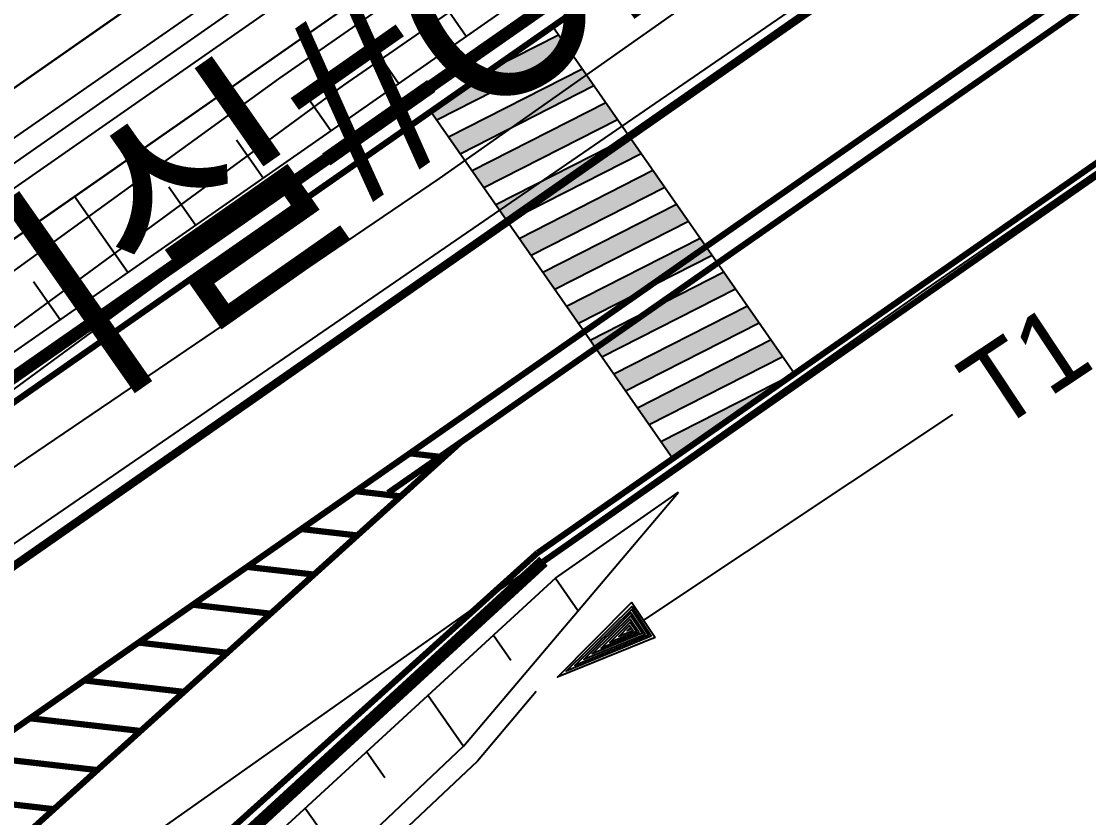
# Model space of a CAD drawing. Header units: millimetres. Extents: x 152904052 to 153933663, y 538271515 to 539240469.
# Drawn here: x 153460393 to 153486251, y 538547821 to 538567107 of the extents above; entities that cross this region are included whole.
import ezdxf
from ezdxf.enums import TextEntityAlignment as Align

# ---------------------------------------------------------------- set-up
doc = ezdxf.new("R2010")
doc.units = ezdxf.units.MM
doc.layers.add('SCHM', color=9, linetype='Continuous')
doc.layers.add('TEXT', color=7, linetype='Continuous')
doc.styles.add('IIAC FONT', font='Gulim.ttf')
doc.styles.get("Standard").update_dxf_attribs({"font": 'Gulim.ttf'})
doc.styles.add('돋움', font='Gulim.ttf')

msp = doc.modelspace()

# ---------------------------------------------------------------- hatches: boundary and pattern name
at = {"layer": 'SCHM'}
h = msp.add_hatch(color=256, dxfattribs=at)
h.dxf.hatch_style = 1
h.paths.add_polyline_path([(153475317.6, 538557749.7), (153475603.6, 538557339.6), (153478842.4, 538558988.8), (153478556.4, 538559399)])
h.paths.add_polyline_path([(153478270.4, 538559809.1), (153477984.4, 538560219.2), (153474745.6, 538558569.9), (153475031.6, 538558159.8)])
h.paths.add_polyline_path([(153474174.8, 538559388.3), (153474459.5, 538558980), (153477698.4, 538560629.3), (153477412.3, 538561039.4)])
h.paths.add_polyline_path([(153473601.5, 538560210.4), (153473887.5, 538559800.3), (153477127.6, 538561447.6), (153476840.3, 538561859.6)])
h.paths.add_polyline_path([(153476554.3, 538562269.7), (153476268.2, 538562679.8), (153473029.4, 538561030.6), (153473315.4, 538560620.5)])
h.paths.add_polyline_path([(153475982.2, 538563090), (153475696.2, 538563500.1), (153472457.4, 538561850.8), (153472743.4, 538561440.7)])
h.paths.add_polyline_path([(153475410.2, 538563910.2), (153475125.5, 538564318.4), (153471885.3, 538562671), (153472171.4, 538562260.9)])
h.paths.add_polyline_path([(153474838.1, 538564730.4), (153474552.1, 538565140.5), (153471313.3, 538563491.3), (153471599.3, 538563081.2)])
h.paths.add_polyline_path([(153474266.1, 538565550.6), (153473980.1, 538565960.7), (153470741.2, 538564311.5), (153471027.3, 538563901.4)])
h.paths.add_polyline_path([(153473694, 538566370.8), (153473408, 538566781), (153471803.5, 538565963.9), (153470313.5, 538564924.8), (153470455.2, 538564721.6)])
h = msp.add_hatch(color=256, dxfattribs=at)
h.dxf.hatch_style = 1
h.paths.add_polyline_path([(153475889.6, 538556929.5), (153476175.7, 538556519.4), (153479128.5, 538558578.7)])

# ---------------------------------------------------------------- linework, layer by layer
for p, q in [((153447653.7, 538556740.9), (153501257.3, 538594112.2)), ((153448225.8, 538555920.7), (153501844.5, 538593303.3)), ((153448799.4, 538555101.6), (153503195.3, 538593026)), ((153449372.9, 538554282.4), (153503421.5, 538591964.6)), ((153452713.3, 538553869.1), (153485446.2, 538576697.9)), ((153471173.5, 538566743.7), (153469885.3, 538568583.5)), ((153469533.1, 538565599.6), (153468888.9, 538566519.6)), ((153467892.6, 538564455.6), (153467248.4, 538565375.7)), ((153466252.2, 538563311.5), (153465607.8, 538564231.7)), ((153464611.7, 538562167.4), (153463967.3, 538563087.8)), ((153462971.3, 538561023.3), (153461682.2, 538562864.3)), ((153461330.8, 538559879.2), (153460686.2, 538560799.8)), ((153473332.5, 538553617.5), (153476317.8, 538555707.8)), ((153473332.5, 538553617.5), (153473880.8, 538552831.3)), ((153471832.3, 538552239.7), (153472251.8, 538551638.2)), ((153470245.8, 538550782.5), (153471103.4, 538549552.9)), ((153468759.5, 538549417.4), (153469197, 538548790.1)), ((153467273.2, 538548052.3), (153467719.4, 538547412.4))]:
    msp.add_line(p, q, dxfattribs=at)
at = {"layer": 'SCHM', "const_width": 300}
msp.add_lwpolyline([(153516377.8, 538737720.2), (153499645.1, 538637137.3), (153487684.3, 538628762.3), (153506386.8, 538602052.4), (153445810.6, 538559636.4), (153427681.5, 538585527.4, 0.4141458), (153426288.9, 538585772.8), (153424446.1, 538584482.4, 0.4142136), (153424200.5, 538583089.7), (153443870.2, 538554998.6, 0.4088796), (153452912.1, 538553398.1), (153485721, 538576279.9), (153508667.6, 538588016.3)], format="xyb", dxfattribs=at)
at = {"layer": 'SCHM'}
for points, const_width in [([(153449425.1, 538542432), (153671838.3, 538697548.8)], 150), ([(153469277.5, 538555685.7), (153672124.4, 538697138.7)], 150), ([(153472902.6, 538554233.9), (153673983.5, 538694473)], 150), ([(153473045.6, 538554028.8), (153674126.5, 538694267.9)], 150), ([(153453198.1, 538552988), (153486007, 538575869.8)], 150), ([(153451570.3, 538539356.1), (153471028.6, 538556907)], 150), ([(153470651.4, 538556547.7), (153469804.3, 538556644.9)], 150), ([(153469600.3, 538555600.7), (153468489.8, 538555728.2)], 150), ([(153468549.3, 538554653.7), (153467175.3, 538554811.4)], 150), ([(153473043.8, 538554031.3), (153453721.2, 538536284.3), (153378911.4, 538484109.9)], 300), ([(153453434.2, 538536697.5), (153472900.8, 538554236.4)], 150), ([(153467498.2, 538553706.7), (153465860.9, 538553894.7)], 150), ([(153466447.2, 538552759.8), (153464546.4, 538552978)], 150), ([(153465396.1, 538551812.8), (153463232, 538552061.2)], 150), ([(153464345.1, 538550865.8), (153461917.5, 538551144.5)], 150), ([(153463294, 538549918.8), (153460603.1, 538550227.7)], 150), ([(153462242.9, 538548971.9), (153459288.6, 538549311)], 150), ([(153461191.9, 538548024.9), (153457974.1, 538548394.3)], 150)]:
    msp.add_lwpolyline(points, dxfattribs=dict(at, const_width=const_width))
for points in [[(153501701.1, 538594421.6), (153447653.7, 538556740.9, -0.1251391), (153445975.2, 538556176.2), (153445565.5, 538555889.3)], [(153494494.8, 538585741), (153449372.9, 538554282.4, -0.2938498), (153447324.7, 538554108.7, -0.0942015), (153445483.6, 538555831.9, -4.9618024)]]:
    msp.add_lwpolyline(points, format="xyb", dxfattribs=at)
for points in [[(153446230.6, 538546826.5), (153450247.5, 538550581.5), (153450666.5, 538550712.5), (153451868.5, 538551091.5), (153454391.5, 538552358.5), (153470526.5, 538563303.6), (153481348.5, 538570923.6), (153502160.5, 538585055.6), (153505944.5, 538587988.6), (153507722.5, 538589393.6)], [(153459496.8, 538563174.4), (153466874.8, 538568319.8)], [(153473266.3, 538566984.1), (153479128.5, 538558578.7)], [(153471803.5, 538565963.9), (153473408, 538566781)], [(153470455.2, 538564721.6), (153473694, 538566370.8)], [(153470741.2, 538564311.5), (153473980.1, 538565960.7)], [(153471027.3, 538563901.4), (153474266.1, 538565550.6)], [(153471313.3, 538563491.3), (153474552.1, 538565140.5)], [(153470313.5, 538564924.8), (153476175.7, 538556519.4)], [(153471599.3, 538563081.2), (153474838.1, 538564730.4)], [(153471885.3, 538562671), (153475125.5, 538564318.4)], [(153472171.4, 538562260.9), (153475410.2, 538563910.2)], [(153472457.4, 538561850.8), (153475696.2, 538563500.1)], [(153472743.4, 538561440.7), (153475982.2, 538563090)], [(153473029.4, 538561030.6), (153476268.2, 538562679.8)], [(153473315.4, 538560620.5), (153476554.3, 538562269.7)], [(153473601.5, 538560210.4), (153476840.3, 538561859.6)], [(153473887.5, 538559800.3), (153477127.6, 538561447.6)], [(153474174.8, 538559388.3), (153477412.3, 538561039.4)], [(153474459.5, 538558980), (153477698.4, 538560629.3)], [(153474745.6, 538558569.9), (153477984.4, 538560219.2)], [(153475031.6, 538558159.8), (153478270.4, 538559809.1)], [(153475317.6, 538557749.7), (153478556.4, 538559399)], [(153475603.6, 538557339.6), (153478842.4, 538558988.8)], [(153475889.6, 538556929.5), (153479128.5, 538558578.7)], [(153482954, 538557586), (153475466.5, 538552606.3)], [(153390036.2, 538489222.7), (153407293, 538501197.5), (153423794.7, 538512498.9), (153440182, 538523964.4), (153454913.6, 538534482.5), (153456414.9, 538535651.4), (153471103.4, 538549552.9), (153476317.8, 538555707.8)], [(153473332.5, 538553617.5), (153454034.8, 538535893.4), (153389080.7, 538490592.7)], [(153472869.2, 538550880), (153471443.3, 538549192.8)], [(153471443.3, 538549192.8), (153469353.3, 538547217.8)]]:
    msp.add_lwpolyline(points, dxfattribs=at)
at = {"layer": 'SCHM', "ltscale": 0.3, "const_width": 200}
msp.add_lwpolyline([(153454400.7, 538549864.4), (153508810.6, 538587811.3)], dxfattribs=at)
at = {"layer": 'SCHM'}
for points in [[(153475747.7, 538552184.4), (153473396.7, 538551235.2), (153473382.4, 538551225.2), (153475167.6, 538553022.9), (153475182, 538553033), (153475747.7, 538552184.4)], [(153475653.2, 538552217.8), (153473595.7, 538551367.5), (153475181, 538552932.7), (153475653.2, 538552217.8)], [(153475586.3, 538552242.2), (153473804.2, 538551506.4), (153475181, 538552861.6), (153475586.3, 538552242.2)], [(153475510, 538552259.8), (153474017.6, 538551648.7), (153475158.6, 538552781.9), (153475510, 538552259.8)], [(153475439.8, 538552288.9), (153474226.1, 538551787.6), (153475158.6, 538552710.8), (153475439.8, 538552288.9)], [(153475358.7, 538552303.2), (153474439.5, 538551929.8), (153475144.3, 538552629.7), (153475358.7, 538552303.2)], [(153475296.6, 538552330.9), (153474651.4, 538552064), (153475144.3, 538552558.5), (153475296.6, 538552330.9)], [(153475215.5, 538552345.2), (153474864.7, 538552206.3), (153475130, 538552477.4), (153475215.5, 538552345.2)], [(153475150.1, 538552377.6), (153475073.2, 538552345.2), (153475130, 538552406.3), (153475150.1, 538552377.6)]]:
    msp.add_lwpolyline(points, close=True, dxfattribs=at)
for points in [[(153448888.5, 538552779.5, 0), (153451788.5, 538554963.5, 0), (153466631.5, 538565717.5, 0), (153481558.5, 538576070.6, 0), (153485014.5, 538580349.6, 0), (153503760.5, 538591305.6, 0), (153510172.5, 538596496.3, 0)], [(153382161.6, 538500264.4, 0), (153382398.6, 538499995.4, 0), (153397011.6, 538510140.5, 0), (153444633.6, 538543421.5, 0), (153444633.6, 538543421.5, 0), (153445819.6, 538544874.5, 0), (153446761.6, 538545668.5, 0), (153452911.5, 538549925.5, 0), (153455044.5, 538550922.5, 0), (153455501.5, 538551225.5, 0), (153481651.5, 538569179.6, 0), (153509439.5, 538588572.6, 0), (153510362.5, 538589716.6, 0), (153510498.5, 538590670.6, 0)], [(153387145.6, 538493594.4, 0), (153386979.6, 538494038.4, 0), (153407390.6, 538508222.5, 0), (153423804.6, 538519601.5, 0), (153448913.6, 538537084.5, 0), (153459937.6, 538544840.5, 0), (153482219.5, 538560555.6, 0), (153509254.5, 538579225.6, 0), (153510381.5, 538579802.6, 0), (153511160.5, 538579970.6, 0), (153512028.5, 538576870.6, 0)]]:
    msp.add_polyline3d(points, dxfattribs=at)
msp.add_polyline3d([(153503581.5, 538589347.6, 0), (153504237.2, 538588342.6, 0), (153486879.8, 538577017.4, 0), (153468904, 538564586.2, 0), (153453114.2, 538552992.9, 0), (153452404, 538553960.1, 0), (153468207.5, 538565563.5, 0), (153486210.5, 538578013.6, 0)], close=True, dxfattribs=at)

# ---------------------------------------------------------------- texts
at = {"layer": 'SCHM', "style": 'IIAC FONT'}
msp.add_text('T1', height=1918.79, rotation=33.56591, dxfattribs=at).set_placement((153484699.7, 538558744.3), align=Align.MIDDLE_CENTER)
at = {"layer": 'TEXT'}
msp.add_text('전기실#CD', height=4550, rotation=34.99992, dxfattribs=at).set_placement((153466474.5, 538561025.3), align=Align.CENTER)
at = {"layer": 'TEXT', "linetype": 'Continuous', "lineweight": -3, "style": '돋움'}
msp.add_text(' 전체 기초 구조물  배치도', height=9000, rotation=35, dxfattribs=at).set_placement((153456888.9, 538485710.1), align=Align.MIDDLE_LEFT)

doc.saveas('drawing.dxf')
